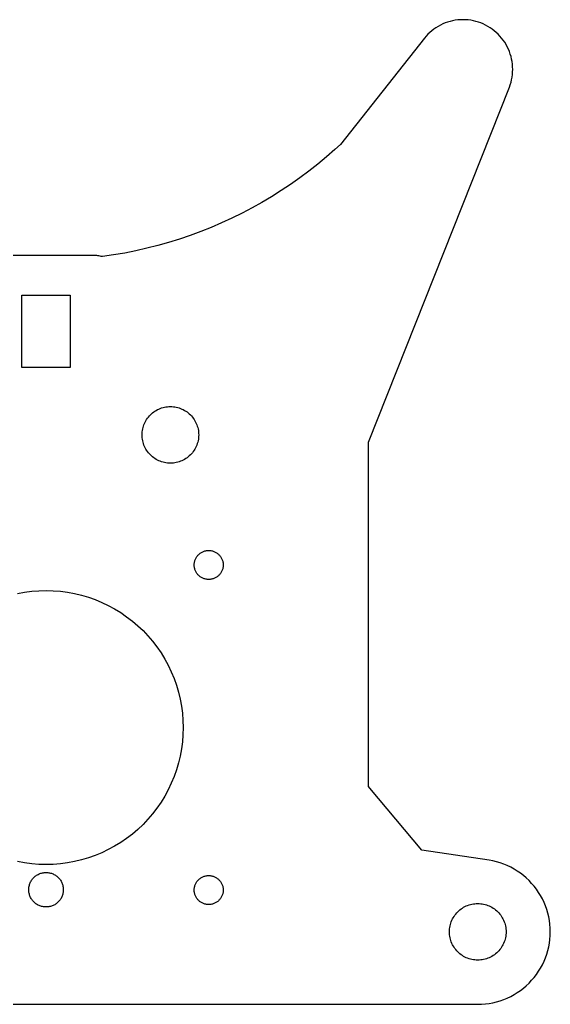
# Model space of a CAD drawing. Header units: metres. Extents: x -73 to 73, y -82 to 60.
# Drawn here: x -3.8 to 73, y -82.5 to 60.1 of the extents above; entities that cross this region are included whole.
import ezdxf

# ---------------------------------------------------------------- set-up
doc = ezdxf.new("R2010")
doc.units = ezdxf.units.M

msp = doc.modelspace()

# ---------------------------------------------------------------- linework, layer by layer
for p, q in [((58.865, 59.9927), (58.4985, 59.9047)), ((59.2356, 60.0614), (58.865, 59.9927)), ((59.6094, 60.1105), (59.2356, 60.0614)), ((59.9852, 60.1401), (59.6094, 60.1105)), ((60.362, 60.15), (59.9852, 60.1401)), ((60.7388, 60.1401), (60.362, 60.15)), ((61.1146, 60.1105), (60.7388, 60.1401)), ((61.4883, 60.0614), (61.1146, 60.1105)), ((61.8589, 59.9927), (61.4883, 60.0614)), ((62.2255, 59.9047), (61.8589, 59.9927)), ((55.8309, 58.5454), (55.5442, 58.3006)), ((56.1299, 58.7749), (55.8309, 58.5454)), ((56.4406, 58.9884), (56.1299, 58.7749)), ((56.762, 59.1854), (56.4406, 58.9884)), ((57.0932, 59.3652), (56.762, 59.1854)), ((57.4335, 59.5275), (57.0932, 59.3652)), ((57.7817, 59.6718), (57.4335, 59.5275)), ((58.137, 59.7976), (57.7817, 59.6718)), ((58.4985, 59.9047), (58.137, 59.7976)), ((62.5869, 59.7976), (62.2255, 59.9047)), ((62.9422, 59.6718), (62.5869, 59.7976)), ((63.2905, 59.5275), (62.9422, 59.6718)), ((63.6307, 59.3652), (63.2905, 59.5275)), ((63.962, 59.1854), (63.6307, 59.3652)), ((64.2834, 58.9884), (63.962, 59.1854)), ((64.594, 58.7749), (64.2834, 58.9884)), ((64.8931, 58.5454), (64.594, 58.7749)), ((65.1797, 58.3006), (64.8931, 58.5454)), ((54.7665, 57.4811), (42.6102, 42.0833)), ((55.0113, 57.7677), (54.7665, 57.4811)), ((55.2708, 58.0412), (55.0113, 57.7677)), ((55.5442, 58.3006), (55.2708, 58.0412)), ((65.4531, 58.0412), (65.1797, 58.3006)), ((65.7126, 57.7677), (65.4531, 58.0412)), ((65.9574, 57.4811), (65.7126, 57.7677)), ((66.1869, 57.1821), (65.9574, 57.4811)), ((66.4004, 56.8714), (66.1869, 57.1821)), ((66.5974, 56.55), (66.4004, 56.8714)), ((66.7772, 56.2187), (66.5974, 56.55)), ((66.9395, 55.8785), (66.7772, 56.2187)), ((67.0837, 55.5302), (66.9395, 55.8785)), ((67.2096, 55.1749), (67.0837, 55.5302)), ((67.3166, 54.8135), (67.2096, 55.1749)), ((67.4046, 54.447), (67.3166, 54.8135)), ((67.4733, 54.0763), (67.4046, 54.447)), ((67.5225, 53.7026), (67.4733, 54.0763)), ((67.5521, 53.3268), (67.5225, 53.7026)), ((67.562, 52.95), (67.5521, 53.3268)), ((67.5521, 52.5732), (67.562, 52.95)), ((67.3166, 51.0865), (67.4046, 51.453)), ((67.4046, 51.453), (67.4733, 51.8237)), ((67.4733, 51.8237), (67.5225, 52.1974)), ((67.5225, 52.1974), (67.5521, 52.5732)), ((46.7, -1.0495), (67.0837, 50.3698)), ((67.0837, 50.3698), (67.2096, 50.7251)), ((67.2096, 50.7251), (67.3166, 51.0865)), ((42.6102, 42.0833), (41.8207, 41.3534)), ((40.5905, 40.2746), (39.3325, 39.2284)), ((41.8207, 41.3534), (40.5905, 40.2746)), ((39.3325, 39.2284), (38.0476, 38.2154)), ((36.7366, 37.2364), (35.4004, 36.2921)), ((38.0476, 38.2154), (36.7366, 37.2364)), ((35.4004, 36.2921), (34.0399, 35.3831)), ((32.6562, 34.51), (31.25, 33.6734)), ((34.0399, 35.3831), (32.6562, 34.51)), ((29.8224, 32.8739), (28.3744, 32.1121)), ((31.25, 33.6734), (29.8224, 32.8739)), ((26.9069, 31.3884), (25.421, 30.7034)), ((28.3744, 32.1121), (26.9069, 31.3884)), ((23.9177, 30.0575), (22.398, 29.4512)), ((25.421, 30.7034), (23.9177, 30.0575)), ((20.8629, 28.8849), (19.3136, 28.359)), ((22.398, 29.4512), (20.8629, 28.8849)), ((16.1762, 27.4296), (14.5903, 27.0269)), ((17.7509, 27.8738), (16.1762, 27.4296)), ((19.3136, 28.359), (17.7509, 27.8738)), ((7, 26), (-6.99998, 26)), ((7.16747, 25.9956), (7, 26)), ((7.33449, 25.9825), (7.16747, 25.9956)), ((7.50058, 25.9606), (7.33449, 25.9825)), ((7.66531, 25.9301), (7.50058, 25.9606)), ((7.82822, 25.891), (7.66531, 25.9301)), ((7.98885, 25.8434), (7.82822, 25.891)), ((8.04958, 25.8219), (7.98885, 25.8434)), ((8.15788, 25.8347), (8.04958, 25.8219)), ((9.77715, 26.0695), (8.15788, 25.8347)), ((11.3897, 26.3466), (9.77715, 26.0695)), ((12.9945, 26.6658), (11.3897, 26.3466)), ((14.5903, 27.0269), (12.9945, 26.6658)), ((-3.5, 9.75), (-3.5, 20.25)), ((-3.5, 20.25), (3.5, 20.25)), ((3.5, 20.25), (3.5, 9.75)), ((3.5, 9.75), (-3.5, 9.75)), ((14.9531, 2.74342), (15.1009, 2.89912)), ((15.1009, 2.89912), (15.2566, 3.04689)), ((15.2566, 3.04689), (15.4198, 3.18629)), ((15.4198, 3.18629), (15.5901, 3.31696)), ((15.5901, 3.31696), (15.767, 3.43854)), ((15.767, 3.43854), (15.95, 3.55069)), ((15.95, 3.55069), (16.1386, 3.65312)), ((16.1386, 3.65312), (16.3324, 3.74553)), ((16.3324, 3.74553), (16.5307, 3.82767)), ((16.5307, 3.82767), (16.733, 3.89932)), ((16.733, 3.89932), (16.9388, 3.96028)), ((16.9388, 3.96028), (17.1476, 4.01039)), ((17.1476, 4.01039), (17.3586, 4.04951)), ((17.3586, 4.04951), (17.5714, 4.07753)), ((17.5714, 4.07753), (17.7854, 4.09438)), ((17.7854, 4.09438), (18, 4.09999)), ((18, 4.09999), (18.2146, 4.09438)), ((18.2146, 4.09438), (18.4286, 4.07753)), ((18.4286, 4.07753), (18.6414, 4.04951)), ((18.6414, 4.04951), (18.8524, 4.01039)), ((18.8524, 4.01039), (19.0612, 3.96028)), ((19.0612, 3.96028), (19.267, 3.89932)), ((19.267, 3.89932), (19.4693, 3.82767)), ((19.4693, 3.82767), (19.6676, 3.74553)), ((19.6676, 3.74553), (19.8614, 3.65312)), ((19.8614, 3.65312), (20.05, 3.55069)), ((20.05, 3.55069), (20.233, 3.43854)), ((20.233, 3.43854), (20.4099, 3.31696)), ((20.4099, 3.31696), (20.5802, 3.18629)), ((20.5802, 3.18629), (20.7434, 3.04689)), ((20.7434, 3.04689), (20.8991, 2.89912)), ((20.8991, 2.89912), (21.0469, 2.74342)), ((14.1007, 1.26697), (14.1723, 1.4693)), ((14.1723, 1.4693), (14.2545, 1.66762)), ((14.2545, 1.66762), (14.3469, 1.86136)), ((14.3469, 1.86136), (14.4493, 2.04999)), ((14.4493, 2.04999), (14.5614, 2.23302)), ((14.5614, 2.23302), (14.683, 2.40991)), ((14.683, 2.40991), (14.8137, 2.5802)), ((14.8137, 2.5802), (14.9531, 2.74342)), ((21.0469, 2.74342), (21.1863, 2.5802)), ((21.1863, 2.5802), (21.317, 2.40991)), ((21.317, 2.40991), (21.4385, 2.23302)), ((21.4385, 2.23302), (21.5507, 2.04999)), ((21.5507, 2.04999), (21.6531, 1.86136)), ((21.6531, 1.86136), (21.7455, 1.66762)), ((21.7455, 1.66762), (21.8277, 1.4693)), ((21.8277, 1.4693), (21.8993, 1.26697)), ((13.9, 0), (13.9056, 0.21457)), ((13.9056, -0.21457), (13.9, 0)), ((13.9056, 0.21457), (13.9225, 0.42856)), ((13.9225, 0.42856), (13.9505, 0.64137)), ((13.9505, 0.64137), (13.9896, 0.85243)), ((13.9896, 0.85243), (14.0397, 1.06116)), ((14.0397, 1.06116), (14.1007, 1.26697)), ((21.8993, 1.26697), (21.9603, 1.06116)), ((21.9603, 1.06116), (22.0104, 0.85243)), ((22.0104, 0.85243), (22.0495, 0.64137)), ((22.0495, 0.64137), (22.0775, 0.42856)), ((22.0775, 0.42856), (22.0944, 0.21457)), ((22.0944, 0.21457), (22.1, 0)), ((22.1, 0), (22.0944, -0.21457)), ((13.9225, -0.42856), (13.9056, -0.21457)), ((13.9505, -0.64137), (13.9225, -0.42856)), ((13.9896, -0.85243), (13.9505, -0.64137)), ((14.0397, -1.06116), (13.9896, -0.85243)), ((14.1007, -1.26697), (14.0397, -1.06116)), ((14.1723, -1.4693), (14.1007, -1.26697)), ((21.8993, -1.26697), (21.8277, -1.4693)), ((21.9603, -1.06116), (21.8993, -1.26697)), ((22.0104, -0.85243), (21.9603, -1.06116)), ((22.0495, -0.64137), (22.0104, -0.85243)), ((22.0775, -0.42856), (22.0495, -0.64137)), ((22.0944, -0.21457), (22.0775, -0.42856)), ((46.7, -50.9632), (46.7, -1.0495)), ((14.2545, -1.66762), (14.1723, -1.4693)), ((14.3469, -1.86136), (14.2545, -1.66762)), ((14.4493, -2.04999), (14.3469, -1.86136)), ((14.5614, -2.23302), (14.4493, -2.04999)), ((14.683, -2.40991), (14.5614, -2.23302)), ((14.8137, -2.5802), (14.683, -2.40991)), ((14.9531, -2.74342), (14.8137, -2.5802)), ((15.1009, -2.89912), (14.9531, -2.74342)), ((21.0469, -2.74342), (20.8991, -2.89912)), ((21.1863, -2.5802), (21.0469, -2.74342)), ((21.317, -2.40991), (21.1863, -2.5802)), ((21.4385, -2.23302), (21.317, -2.40991)), ((21.5507, -2.04999), (21.4385, -2.23302)), ((21.6531, -1.86136), (21.5507, -2.04999)), ((21.7455, -1.66762), (21.6531, -1.86136)), ((21.8277, -1.4693), (21.7455, -1.66762)), ((15.2566, -3.04689), (15.1009, -2.89912)), ((15.4198, -3.18629), (15.2566, -3.04689)), ((15.5901, -3.31696), (15.4198, -3.18629)), ((15.767, -3.43854), (15.5901, -3.31696)), ((15.95, -3.55069), (15.767, -3.43854)), ((16.1386, -3.65312), (15.95, -3.55069)), ((16.3324, -3.74553), (16.1386, -3.65312)), ((16.5307, -3.82767), (16.3324, -3.74553)), ((16.733, -3.89932), (16.5307, -3.82767)), ((16.9388, -3.96028), (16.733, -3.89932)), ((17.1476, -4.01039), (16.9388, -3.96028)), ((17.3586, -4.04951), (17.1476, -4.01039)), ((17.5714, -4.07753), (17.3586, -4.04951)), ((17.7854, -4.09438), (17.5714, -4.07753)), ((18, -4.09999), (17.7854, -4.09438)), ((18.2146, -4.09438), (18, -4.09999)), ((18.4286, -4.07753), (18.2146, -4.09438)), ((18.6414, -4.04951), (18.4286, -4.07753)), ((18.8524, -4.01039), (18.6414, -4.04951)), ((19.0612, -3.96028), (18.8524, -4.01039)), ((19.267, -3.89932), (19.0612, -3.96028)), ((19.4693, -3.82767), (19.267, -3.89932)), ((19.6676, -3.74553), (19.4693, -3.82767)), ((19.8614, -3.65312), (19.6676, -3.74553)), ((20.05, -3.55069), (19.8614, -3.65312)), ((20.233, -3.43854), (20.05, -3.55069)), ((20.4099, -3.31696), (20.233, -3.43854)), ((20.5802, -3.18629), (20.4099, -3.31696)), ((20.7434, -3.04689), (20.5802, -3.18629)), ((20.8991, -2.89912), (20.7434, -3.04689)), ((22.3156, -17.1511), (22.4062, -17.0888)), ((22.4062, -17.0888), (22.5, -17.0313)), ((22.5, -17.0313), (22.5966, -16.9789)), ((22.5966, -16.9789), (22.6958, -16.9315)), ((22.6958, -16.9315), (22.7974, -16.8895)), ((22.7974, -16.8895), (22.9011, -16.8528)), ((22.9011, -16.8528), (23.0065, -16.8215)), ((23.0065, -16.8215), (23.1134, -16.7959)), ((23.1134, -16.7959), (23.2215, -16.7758)), ((23.2215, -16.7758), (23.3305, -16.7615)), ((23.3305, -16.7615), (23.4401, -16.7529)), ((23.4401, -16.7529), (23.55, -16.75)), ((23.55, -16.75), (23.6599, -16.7529)), ((23.6599, -16.7529), (23.7695, -16.7615)), ((23.7695, -16.7615), (23.8785, -16.7758)), ((23.8785, -16.7758), (23.9866, -16.7959)), ((23.9866, -16.7959), (24.0935, -16.8215)), ((24.0935, -16.8215), (24.1989, -16.8528)), ((24.1989, -16.8528), (24.3026, -16.8895)), ((24.3026, -16.8895), (24.4041, -16.9315)), ((24.4041, -16.9315), (24.5034, -16.9789)), ((24.5034, -16.9789), (24.6, -17.0313)), ((24.6, -17.0313), (24.6937, -17.0888)), ((24.6937, -17.0888), (24.7843, -17.1511)), ((21.4615, -18.6305), (21.4758, -18.5215)), ((21.4758, -18.5215), (21.4959, -18.4134)), ((21.4959, -18.4134), (21.5215, -18.3065)), ((21.5215, -18.3065), (21.5528, -18.2011)), ((21.5528, -18.2011), (21.5895, -18.0974)), ((21.5895, -18.0974), (21.6315, -17.9958)), ((21.6315, -17.9958), (21.6789, -17.8966)), ((21.6789, -17.8966), (21.7313, -17.8)), ((21.7313, -17.8), (21.7888, -17.7063)), ((21.7888, -17.7063), (21.8511, -17.6156)), ((21.8511, -17.6156), (21.918, -17.5284)), ((21.918, -17.5284), (21.9894, -17.4448)), ((21.9894, -17.4448), (22.0651, -17.3651)), ((22.0651, -17.3651), (22.1448, -17.2894)), ((22.1448, -17.2894), (22.2284, -17.218)), ((22.2284, -17.218), (22.3156, -17.1511)), ((24.7843, -17.1511), (24.8716, -17.218)), ((24.8716, -17.218), (24.9552, -17.2894)), ((24.9552, -17.2894), (25.0349, -17.3651)), ((25.0349, -17.3651), (25.1106, -17.4448)), ((25.1106, -17.4448), (25.182, -17.5284)), ((25.182, -17.5284), (25.2489, -17.6156)), ((25.2489, -17.6156), (25.3112, -17.7063)), ((25.3112, -17.7063), (25.3687, -17.8)), ((25.3687, -17.8), (25.4211, -17.8966)), ((25.4211, -17.8966), (25.4684, -17.9958)), ((25.4684, -17.9958), (25.5105, -18.0974)), ((25.5105, -18.0974), (25.5472, -18.2011)), ((25.5472, -18.2011), (25.5784, -18.3065)), ((25.5784, -18.3065), (25.6041, -18.4134)), ((25.6041, -18.4134), (25.6241, -18.5215)), ((25.6241, -18.5215), (25.6385, -18.6305)), ((21.45, -18.85), (21.4529, -18.7401)), ((21.4529, -18.9599), (21.45, -18.85)), ((21.4529, -18.7401), (21.4615, -18.6305)), ((21.4615, -19.0695), (21.4529, -18.9599)), ((21.4758, -19.1785), (21.4615, -19.0695)), ((21.4959, -19.2866), (21.4758, -19.1785)), ((21.5215, -19.3935), (21.4959, -19.2866)), ((21.5528, -19.4989), (21.5215, -19.3935)), ((21.5895, -19.6026), (21.5528, -19.4989)), ((21.6315, -19.7041), (21.5895, -19.6026)), ((21.6789, -19.8034), (21.6315, -19.7041)), ((21.7313, -19.9), (21.6789, -19.8034)), ((21.7888, -19.9937), (21.7313, -19.9)), ((25.3687, -19.9), (25.3112, -19.9937)), ((25.4211, -19.8034), (25.3687, -19.9)), ((25.4684, -19.7041), (25.4211, -19.8034)), ((25.5105, -19.6026), (25.4684, -19.7041)), ((25.5472, -19.4989), (25.5105, -19.6026)), ((25.5784, -19.3935), (25.5472, -19.4989)), ((25.6041, -19.2866), (25.5784, -19.3935)), ((25.6241, -19.1785), (25.6041, -19.2866)), ((25.6385, -19.0695), (25.6241, -19.1785)), ((25.6385, -18.6305), (25.6471, -18.7401)), ((25.6471, -18.9599), (25.6385, -19.0695)), ((25.6471, -18.7401), (25.65, -18.85)), ((25.65, -18.85), (25.6471, -18.9599)), ((21.8511, -20.0843), (21.7888, -19.9937)), ((21.918, -20.1716), (21.8511, -20.0843)), ((21.9894, -20.2552), (21.918, -20.1716)), ((22.0651, -20.3349), (21.9894, -20.2552)), ((22.1448, -20.4106), (22.0651, -20.3349)), ((22.2284, -20.482), (22.1448, -20.4106)), ((22.3156, -20.5489), (22.2284, -20.482)), ((22.4062, -20.6112), (22.3156, -20.5489)), ((22.5, -20.6686), (22.4062, -20.6112)), ((22.5966, -20.7211), (22.5, -20.6686)), ((22.6958, -20.7684), (22.5966, -20.7211)), ((22.7974, -20.8105), (22.6958, -20.7684)), ((22.9011, -20.8472), (22.7974, -20.8105)), ((23.0065, -20.8784), (22.9011, -20.8472)), ((23.1134, -20.9041), (23.0065, -20.8784)), ((23.2215, -20.9241), (23.1134, -20.9041)), ((23.3305, -20.9385), (23.2215, -20.9241)), ((23.4401, -20.9471), (23.3305, -20.9385)), ((23.55, -20.95), (23.4401, -20.9471)), ((23.6599, -20.9471), (23.55, -20.95)), ((23.7695, -20.9385), (23.6599, -20.9471)), ((23.8785, -20.9241), (23.7695, -20.9385)), ((23.9866, -20.9041), (23.8785, -20.9241)), ((24.0935, -20.8784), (23.9866, -20.9041)), ((24.1989, -20.8472), (24.0935, -20.8784)), ((24.3026, -20.8105), (24.1989, -20.8472)), ((24.4041, -20.7684), (24.3026, -20.8105)), ((24.5034, -20.7211), (24.4041, -20.7684)), ((24.6, -20.6686), (24.5034, -20.7211)), ((24.6937, -20.6112), (24.6, -20.6686)), ((24.7843, -20.5489), (24.6937, -20.6112)), ((24.8716, -20.482), (24.7843, -20.5489)), ((24.9552, -20.4106), (24.8716, -20.482)), ((25.0349, -20.3349), (24.9552, -20.4106)), ((25.1106, -20.2552), (25.0349, -20.3349)), ((25.182, -20.1716), (25.1106, -20.2552)), ((25.2489, -20.0843), (25.182, -20.1716)), ((25.3112, -19.9937), (25.2489, -20.0843)), ((-4.12704, -22.9838), (-3.10521, -22.7944)), ((-3.10521, -22.7944), (-2.07487, -22.6587)), ((-2.07487, -22.6587), (-1.03886, -22.5772)), ((-1.03886, -22.5772), (0, -22.55)), ((0, -22.55), (1.03886, -22.5772)), ((1.03886, -22.5772), (2.07487, -22.6587)), ((2.07487, -22.6587), (3.10521, -22.7944)), ((3.10521, -22.7944), (4.12704, -22.9838)), ((4.12704, -22.9838), (5.13756, -23.2264)), ((5.13756, -23.2264), (6.13397, -23.5215)), ((6.13397, -23.5215), (7.1136, -23.8684)), ((7.1136, -23.8684), (8.07372, -24.2661)), ((8.07372, -24.2661), (9.0117, -24.7135)), ((9.0117, -24.7135), (9.92499, -25.2094)), ((9.92499, -25.2094), (10.8111, -25.7524)), ((10.8111, -25.7524), (11.6675, -26.341)), ((11.6675, -26.341), (12.492, -26.9736)), ((12.492, -26.9736), (13.2822, -27.6486)), ((13.2822, -27.6486), (14.0361, -28.3639)), ((14.0361, -28.3639), (14.7514, -29.1178)), ((14.7514, -29.1178), (15.4263, -29.908)), ((15.4263, -29.908), (16.059, -30.7325)), ((16.059, -30.7325), (16.6476, -31.5889)), ((16.6476, -31.5889), (17.1906, -32.475)), ((17.1906, -32.475), (17.6865, -33.3883)), ((17.6865, -33.3883), (18.1339, -34.3263)), ((18.1339, -34.3263), (18.5316, -35.2864)), ((18.5316, -35.2864), (18.8785, -36.266)), ((18.8785, -36.266), (19.1736, -37.2624)), ((19.1736, -37.2624), (19.4162, -38.2729)), ((19.4162, -38.2729), (19.6056, -39.2948)), ((19.6056, -39.2948), (19.7413, -40.3251)), ((19.7413, -40.3251), (19.8228, -41.3611)), ((19.8228, -41.3611), (19.85, -42.4)), ((19.85, -42.4), (19.8228, -43.4389)), ((19.8228, -43.4389), (19.7413, -44.4749)), ((19.6056, -45.5052), (19.4162, -46.527)), ((19.7413, -44.4749), (19.6056, -45.5052)), ((19.4162, -46.527), (19.1736, -47.5376)), ((19.1736, -47.5376), (18.8785, -48.534)), ((18.5316, -49.5136), (18.1339, -50.4737)), ((18.8785, -48.534), (18.5316, -49.5136)), ((18.1339, -50.4737), (17.6865, -51.4117)), ((46.8732, -51.166), (46.7, -50.9632)), ((54.4261, -60.1855), (46.8732, -51.166)), ((17.1906, -52.325), (16.6476, -53.2111)), ((17.6865, -51.4117), (17.1906, -52.325)), ((16.059, -54.0675), (15.4263, -54.892)), ((16.6476, -53.2111), (16.059, -54.0675)), ((15.4263, -54.892), (14.7514, -55.6822)), ((14.0361, -56.4361), (13.2822, -57.1514)), ((14.7514, -55.6822), (14.0361, -56.4361)), ((11.6675, -58.459), (10.8111, -59.0476)), ((12.492, -57.8263), (11.6675, -58.459)), ((13.2822, -57.1514), (12.492, -57.8263)), ((9.92499, -59.5906), (9.0117, -60.0865)), ((10.8111, -59.0476), (9.92499, -59.5906)), ((6.13397, -61.2785), (5.13756, -61.5736)), ((7.1136, -60.9316), (6.13397, -61.2785)), ((8.07372, -60.5339), (7.1136, -60.9316)), ((9.0117, -60.0865), (8.07372, -60.5339)), ((64.1426, -61.6293), (54.4261, -60.1855)), ((-3.10521, -62.0056), (-4.12704, -61.8162)), ((-2.07487, -62.1413), (-3.10521, -62.0056)), ((-1.03886, -62.2228), (-2.07487, -62.1413)), ((0, -62.25), (-1.03886, -62.2228)), ((1.03886, -62.2228), (0, -62.25)), ((2.07487, -62.1413), (1.03886, -62.2228)), ((3.10521, -62.0056), (2.07487, -62.1413)), ((4.12704, -61.8162), (3.10521, -62.0056)), ((5.13756, -61.5736), (4.12704, -61.8162)), ((64.6831, -61.7294), (64.1426, -61.6293)), ((65.2176, -61.8578), (64.6831, -61.7294)), ((65.7447, -62.0139), (65.2176, -61.8578)), ((66.2629, -62.1974), (65.7447, -62.0139)), ((66.7707, -62.4078), (66.2629, -62.1974)), ((67.2669, -62.6444), (66.7707, -62.4078)), ((67.75, -62.9067), (67.2669, -62.6444)), ((-1.85785, -64.2272), (-1.76776, -64.1322)), ((-1.76776, -64.1322), (-1.67282, -64.0421)), ((-1.67282, -64.0421), (-1.57329, -63.9571)), ((-1.57329, -63.9571), (-1.46945, -63.8775)), ((-1.46945, -63.8775), (-1.36159, -63.8033)), ((-1.36159, -63.8033), (-1.24998, -63.7349)), ((-1.24998, -63.7349), (-1.13496, -63.6725)), ((-1.13496, -63.6725), (-1.01683, -63.6161)), ((-1.01683, -63.6161), (-0.89592, -63.566)), ((-0.89592, -63.566), (-0.77254, -63.5224)), ((-0.77254, -63.5224), (-0.64703, -63.4852)), ((-0.64703, -63.4852), (-0.51977, -63.4546)), ((-0.51977, -63.4546), (-0.39108, -63.4308)), ((-0.39108, -63.4308), (-0.26131, -63.4137)), ((-0.26131, -63.4137), (-0.13083, -63.4034)), ((-0.13083, -63.4034), (0, -63.4)), ((0, -63.4), (0.13083, -63.4034)), ((0.13083, -63.4034), (0.26131, -63.4137)), ((0.26131, -63.4137), (0.39108, -63.4308)), ((0.39108, -63.4308), (0.51977, -63.4546)), ((0.51977, -63.4546), (0.64703, -63.4852)), ((0.64703, -63.4852), (0.77254, -63.5224)), ((0.77254, -63.5224), (0.89592, -63.566)), ((0.89592, -63.566), (1.01683, -63.6161)), ((1.01683, -63.6161), (1.13496, -63.6725)), ((1.13496, -63.6725), (1.25, -63.7349)), ((1.25, -63.7349), (1.36159, -63.8033)), ((1.36159, -63.8033), (1.46945, -63.8775)), ((1.46945, -63.8775), (1.57329, -63.9571)), ((1.57329, -63.9571), (1.67282, -64.0421)), ((1.67282, -64.0421), (1.76776, -64.1322)), ((1.76776, -64.1322), (1.85785, -64.2272)), ((22.3156, -64.2511), (22.4062, -64.1888)), ((22.4062, -64.1888), (22.5, -64.1313)), ((22.5, -64.1313), (22.5966, -64.0789)), ((22.5966, -64.0789), (22.6958, -64.0316)), ((22.6958, -64.0316), (22.7974, -63.9895)), ((22.7974, -63.9895), (22.9011, -63.9528)), ((22.9011, -63.9528), (23.0065, -63.9216)), ((23.0065, -63.9216), (23.1134, -63.8959)), ((23.1134, -63.8959), (23.2215, -63.8759)), ((23.2215, -63.8759), (23.3305, -63.8615)), ((23.3305, -63.8615), (23.4401, -63.8529)), ((23.4401, -63.8529), (23.55, -63.85)), ((23.55, -63.85), (23.6599, -63.8529)), ((23.6599, -63.8529), (23.7695, -63.8615)), ((23.7695, -63.8615), (23.8785, -63.8759)), ((23.8785, -63.8759), (23.9866, -63.8959)), ((23.9866, -63.8959), (24.0935, -63.9216)), ((24.0935, -63.9216), (24.1989, -63.9528)), ((24.1989, -63.9528), (24.3026, -63.9895)), ((24.3026, -63.9895), (24.4041, -64.0316)), ((24.4041, -64.0316), (24.5034, -64.0789)), ((24.5034, -64.0789), (24.6, -64.1313)), ((24.6, -64.1313), (24.6937, -64.1888)), ((24.6937, -64.1888), (24.7843, -64.2511)), ((68.2187, -63.194), (67.75, -62.9067)), ((68.6717, -63.5053), (68.2187, -63.194)), ((69.1079, -63.84), (68.6717, -63.5053)), ((69.5259, -64.197), (69.1079, -63.84)), ((-2.4863, -65.6387), (-2.46921, -65.5089)), ((-2.46921, -65.5089), (-2.44536, -65.3802)), ((-2.44536, -65.3802), (-2.41481, -65.2529)), ((-2.41481, -65.2529), (-2.37764, -65.1275)), ((-2.37764, -65.1275), (-2.33394, -65.0041)), ((-2.33394, -65.0041), (-2.28386, -64.8831)), ((-2.28386, -64.8831), (-2.22751, -64.765)), ((-2.22751, -64.765), (-2.16505, -64.65)), ((-2.16505, -64.65), (-2.09666, -64.5384)), ((-2.09666, -64.5384), (-2.02254, -64.4305)), ((-2.02254, -64.4305), (-1.94286, -64.3267)), ((-1.94286, -64.3267), (-1.85785, -64.2272)), ((1.85785, -64.2272), (1.94286, -64.3267)), ((1.94286, -64.3267), (2.02254, -64.4305)), ((2.02254, -64.4305), (2.09666, -64.5384)), ((2.09666, -64.5384), (2.16505, -64.65)), ((2.16505, -64.65), (2.22751, -64.765)), ((2.22751, -64.765), (2.28386, -64.8831)), ((2.28386, -64.8831), (2.33394, -65.0041)), ((2.33394, -65.0041), (2.37764, -65.1275)), ((2.37764, -65.1275), (2.41481, -65.2529)), ((2.41481, -65.2529), (2.44536, -65.3802)), ((2.44536, -65.3802), (2.46921, -65.5089)), ((2.46921, -65.5089), (2.4863, -65.6387)), ((21.4758, -65.6215), (21.4959, -65.5134)), ((21.4959, -65.5134), (21.5215, -65.4065)), ((21.5215, -65.4065), (21.5528, -65.3011)), ((21.5528, -65.3011), (21.5895, -65.1974)), ((21.5895, -65.1974), (21.6315, -65.0959)), ((21.6315, -65.0959), (21.6789, -64.9966)), ((21.6789, -64.9966), (21.7313, -64.9)), ((21.7313, -64.9), (21.7888, -64.8063)), ((21.7888, -64.8063), (21.8511, -64.7157)), ((21.8511, -64.7157), (21.918, -64.6284)), ((21.918, -64.6284), (21.9894, -64.5448)), ((21.9894, -64.5448), (22.0651, -64.4651)), ((22.0651, -64.4651), (22.1448, -64.3894)), ((22.1448, -64.3894), (22.2284, -64.318)), ((22.2284, -64.318), (22.3156, -64.2511)), ((24.7843, -64.2511), (24.8716, -64.318)), ((24.8716, -64.318), (24.9552, -64.3894)), ((24.9552, -64.3894), (25.0349, -64.4651)), ((25.0349, -64.4651), (25.1106, -64.5448)), ((25.1106, -64.5448), (25.182, -64.6284)), ((25.182, -64.6284), (25.2489, -64.7157)), ((25.2489, -64.7157), (25.3112, -64.8063)), ((25.3112, -64.8063), (25.3687, -64.9)), ((25.3687, -64.9), (25.4211, -64.9966)), ((25.4211, -64.9966), (25.4684, -65.0959)), ((25.4684, -65.0959), (25.5105, -65.1974)), ((25.5105, -65.1974), (25.5472, -65.3011)), ((25.5472, -65.3011), (25.5784, -65.4065)), ((25.5784, -65.4065), (25.6041, -65.5134)), ((25.6041, -65.5134), (25.6241, -65.6215)), ((69.9246, -64.5754), (69.5259, -64.197)), ((70.303, -64.9741), (69.9246, -64.5754)), ((70.66, -65.3921), (70.303, -64.9741)), ((70.9947, -65.8282), (70.66, -65.3921)), ((-2.5, -65.9), (-2.49657, -65.7691)), ((-2.49657, -66.0308), (-2.5, -65.9)), ((-2.49657, -65.7691), (-2.4863, -65.6387)), ((-2.4863, -66.1613), (-2.49657, -66.0308)), ((-2.46921, -66.2911), (-2.4863, -66.1613)), ((-2.44536, -66.4198), (-2.46921, -66.2911)), ((-2.41481, -66.547), (-2.44536, -66.4198)), ((-2.37764, -66.6725), (-2.41481, -66.547)), ((-2.33394, -66.7959), (-2.37764, -66.6725)), ((-2.28386, -66.9168), (-2.33394, -66.7959)), ((-2.22751, -67.035), (-2.28386, -66.9168)), ((-2.16505, -67.15), (-2.22751, -67.035)), ((2.22751, -67.035), (2.16505, -67.15)), ((2.28386, -66.9168), (2.22751, -67.035)), ((2.33394, -66.7959), (2.28386, -66.9168)), ((2.37764, -66.6725), (2.33394, -66.7959)), ((2.41481, -66.547), (2.37764, -66.6725)), ((2.44536, -66.4198), (2.41481, -66.547)), ((2.46921, -66.2911), (2.44536, -66.4198)), ((2.4863, -66.1613), (2.46921, -66.2911)), ((2.4863, -65.6387), (2.49657, -65.7691)), ((2.49657, -66.0308), (2.4863, -66.1613)), ((2.49657, -65.7691), (2.5, -65.9)), ((2.5, -65.9), (2.49657, -66.0308)), ((21.45, -65.95), (21.4529, -65.8401)), ((21.4529, -66.0599), (21.45, -65.95)), ((21.4529, -65.8401), (21.4615, -65.7305)), ((21.4615, -66.1695), (21.4529, -66.0599)), ((21.4615, -65.7305), (21.4758, -65.6215)), ((21.4758, -66.2785), (21.4615, -66.1695)), ((21.4959, -66.3866), (21.4758, -66.2785)), ((21.5215, -66.4935), (21.4959, -66.3866)), ((21.5528, -66.5989), (21.5215, -66.4935)), ((21.5895, -66.7026), (21.5528, -66.5989)), ((21.6315, -66.8041), (21.5895, -66.7026)), ((21.6789, -66.9034), (21.6315, -66.8041)), ((21.7313, -67), (21.6789, -66.9034)), ((21.7888, -67.0937), (21.7313, -67)), ((25.3687, -67), (25.3112, -67.0937)), ((25.4211, -66.9034), (25.3687, -67)), ((25.4684, -66.8041), (25.4211, -66.9034)), ((25.5105, -66.7026), (25.4684, -66.8041)), ((25.5472, -66.5989), (25.5105, -66.7026)), ((25.5784, -66.4935), (25.5472, -66.5989)), ((25.6041, -66.3866), (25.5784, -66.4935)), ((25.6241, -66.2785), (25.6041, -66.3866)), ((25.6241, -65.6215), (25.6385, -65.7305)), ((25.6385, -66.1695), (25.6241, -66.2785)), ((25.6385, -65.7305), (25.6471, -65.8401)), ((25.6471, -66.0599), (25.6385, -66.1695)), ((25.6471, -65.8401), (25.65, -65.95)), ((25.65, -65.95), (25.6471, -66.0599)), ((71.306, -66.2813), (70.9947, -65.8282)), ((71.5933, -66.75), (71.306, -66.2813)), ((71.8556, -67.2331), (71.5933, -66.75)), ((-2.09666, -67.2616), (-2.16505, -67.15)), ((-2.02254, -67.3695), (-2.09666, -67.2616)), ((-1.94286, -67.4733), (-2.02254, -67.3695)), ((-1.85785, -67.5728), (-1.94286, -67.4733)), ((-1.76776, -67.6678), (-1.85785, -67.5728)), ((-1.67282, -67.7579), (-1.76776, -67.6678)), ((-1.57329, -67.8429), (-1.67282, -67.7579)), ((-1.46945, -67.9225), (-1.57329, -67.8429)), ((-1.36159, -67.9967), (-1.46945, -67.9225)), ((-1.25, -68.0651), (-1.36159, -67.9967)), ((-1.13496, -68.1275), (-1.25, -68.0651)), ((-1.01683, -68.1839), (-1.13496, -68.1275)), ((-0.89592, -68.2339), (-1.01683, -68.1839)), ((-0.77254, -68.2776), (-0.89592, -68.2339)), ((-0.64703, -68.3148), (-0.77254, -68.2776)), ((-0.51977, -68.3454), (-0.64703, -68.3148)), ((-0.39108, -68.3692), (-0.51977, -68.3454)), ((-0.26131, -68.3863), (-0.39108, -68.3692)), ((-0.13083, -68.3966), (-0.26131, -68.3863)), ((0, -68.4), (-0.13083, -68.3966)), ((0.13083, -68.3966), (0, -68.4)), ((0.26131, -68.3863), (0.13083, -68.3966)), ((0.39108, -68.3692), (0.26131, -68.3863)), ((0.51977, -68.3454), (0.39108, -68.3692)), ((0.64703, -68.3148), (0.51977, -68.3454)), ((0.77254, -68.2776), (0.64703, -68.3148)), ((0.89592, -68.2339), (0.77254, -68.2776)), ((1.01683, -68.1839), (0.89592, -68.2339)), ((1.13496, -68.1275), (1.01683, -68.1839)), ((1.25, -68.0651), (1.13496, -68.1275)), ((1.36159, -67.9967), (1.25, -68.0651)), ((1.46945, -67.9225), (1.36159, -67.9967)), ((1.57329, -67.8429), (1.46945, -67.9225)), ((1.67282, -67.7579), (1.57329, -67.8429)), ((1.76776, -67.6678), (1.67282, -67.7579)), ((1.85785, -67.5728), (1.76776, -67.6678)), ((1.94286, -67.4733), (1.85785, -67.5728)), ((2.02254, -67.3695), (1.94286, -67.4733)), ((2.09666, -67.2616), (2.02254, -67.3695)), ((2.16505, -67.15), (2.09666, -67.2616)), ((21.8511, -67.1843), (21.7888, -67.0937)), ((21.918, -67.2716), (21.8511, -67.1843)), ((21.9894, -67.3552), (21.918, -67.2716)), ((22.0651, -67.4349), (21.9894, -67.3552)), ((22.1448, -67.5106), (22.0651, -67.4349)), ((22.2284, -67.582), (22.1448, -67.5106)), ((22.3156, -67.6489), (22.2284, -67.582)), ((22.4062, -67.7112), (22.3156, -67.6489)), ((22.5, -67.7686), (22.4062, -67.7112)), ((22.5966, -67.8211), (22.5, -67.7686)), ((22.6958, -67.8684), (22.5966, -67.8211)), ((22.7974, -67.9105), (22.6958, -67.8684)), ((22.9011, -67.9472), (22.7974, -67.9105)), ((23.0065, -67.9784), (22.9011, -67.9472)), ((23.1134, -68.0041), (23.0065, -67.9784)), ((23.2215, -68.0241), (23.1134, -68.0041)), ((23.3305, -68.0385), (23.2215, -68.0241)), ((23.4401, -68.0471), (23.3305, -68.0385)), ((23.55, -68.05), (23.4401, -68.0471)), ((23.6599, -68.0471), (23.55, -68.05)), ((23.7695, -68.0385), (23.6599, -68.0471)), ((23.8785, -68.0241), (23.7695, -68.0385)), ((23.9866, -68.0041), (23.8785, -68.0241)), ((24.0935, -67.9784), (23.9866, -68.0041)), ((24.1989, -67.9472), (24.0935, -67.9784)), ((24.3026, -67.9105), (24.1989, -67.9472)), ((24.4041, -67.8684), (24.3026, -67.9105)), ((24.5034, -67.8211), (24.4041, -67.8684)), ((24.6, -67.7686), (24.5034, -67.8211)), ((24.6937, -67.7112), (24.6, -67.7686)), ((24.7843, -67.6489), (24.6937, -67.7112)), ((24.8716, -67.582), (24.7843, -67.6489)), ((24.9552, -67.5106), (24.8716, -67.582)), ((25.0349, -67.4349), (24.9552, -67.5106)), ((25.1106, -67.3552), (25.0349, -67.4349)), ((25.182, -67.2716), (25.1106, -67.3552)), ((25.2489, -67.1843), (25.182, -67.2716)), ((25.3112, -67.0937), (25.2489, -67.1843)), ((60.267, -68.5614), (60.45, -68.4493)), ((60.45, -68.4493), (60.6386, -68.3469)), ((60.6386, -68.3469), (60.8324, -68.2545)), ((60.8324, -68.2545), (61.0307, -68.1723)), ((61.0307, -68.1723), (61.233, -68.1007)), ((61.233, -68.1007), (61.4388, -68.0397)), ((61.4388, -68.0397), (61.6476, -67.9896)), ((61.6476, -67.9896), (61.8586, -67.9505)), ((61.8586, -67.9505), (62.0714, -67.9225)), ((62.0714, -67.9225), (62.2854, -67.9056)), ((62.2854, -67.9056), (62.5, -67.9)), ((62.5, -67.9), (62.7146, -67.9056)), ((62.7146, -67.9056), (62.9286, -67.9225)), ((62.9286, -67.9225), (63.1414, -67.9505)), ((63.1414, -67.9505), (63.3524, -67.9896)), ((63.3524, -67.9896), (63.5612, -68.0397)), ((63.5612, -68.0397), (63.767, -68.1007)), ((63.767, -68.1007), (63.9693, -68.1723)), ((63.9693, -68.1723), (64.1676, -68.2545)), ((64.1676, -68.2545), (64.3614, -68.3469)), ((64.3614, -68.3469), (64.55, -68.4493)), ((64.55, -68.4493), (64.733, -68.5614)), ((72.0922, -67.7293), (71.8556, -67.2331)), ((72.3026, -68.2371), (72.0922, -67.7293)), ((72.4861, -68.7553), (72.3026, -68.2371)), ((58.9493, -69.95), (59.0614, -69.767)), ((59.0614, -69.767), (59.183, -69.5901)), ((59.183, -69.5901), (59.3137, -69.4198)), ((59.3137, -69.4198), (59.4531, -69.2566)), ((59.4531, -69.2566), (59.6009, -69.1009)), ((59.6009, -69.1009), (59.7566, -68.9531)), ((59.7566, -68.9531), (59.9198, -68.8137)), ((59.9198, -68.8137), (60.0901, -68.683)), ((60.0901, -68.683), (60.267, -68.5614)), ((64.733, -68.5614), (64.9099, -68.683)), ((64.9099, -68.683), (65.0802, -68.8137)), ((65.0802, -68.8137), (65.2434, -68.9531)), ((65.2434, -68.9531), (65.3991, -69.1009)), ((65.3991, -69.1009), (65.5469, -69.2566)), ((65.5469, -69.2566), (65.6863, -69.4198)), ((65.6863, -69.4198), (65.817, -69.5901)), ((65.817, -69.5901), (65.9386, -69.767)), ((65.9386, -69.767), (66.0507, -69.95)), ((72.6422, -69.2824), (72.4861, -68.7553)), ((72.7706, -69.8169), (72.6422, -69.2824)), ((72.8707, -70.3574), (72.7706, -69.8169)), ((58.4505, -71.3586), (58.4896, -71.1476)), ((58.4896, -71.1476), (58.5397, -70.9388)), ((58.5397, -70.9388), (58.6007, -70.733)), ((58.6007, -70.733), (58.6723, -70.5307)), ((58.6723, -70.5307), (58.7545, -70.3324)), ((58.7545, -70.3324), (58.8469, -70.1386)), ((58.8469, -70.1386), (58.9493, -69.95)), ((66.0507, -69.95), (66.1531, -70.1386)), ((66.1531, -70.1386), (66.2455, -70.3324)), ((66.2455, -70.3324), (66.3277, -70.5307)), ((66.3277, -70.5307), (66.3993, -70.733)), ((66.3993, -70.733), (66.4603, -70.9388)), ((66.4603, -70.9388), (66.5104, -71.1476)), ((66.5104, -71.1476), (66.5495, -71.3586)), ((72.9425, -70.9025), (72.8707, -70.3574)), ((72.9856, -71.4505), (72.9425, -70.9025)), ((58.4, -72), (58.4056, -71.7854)), ((58.4056, -72.2146), (58.4, -72)), ((58.4056, -71.7854), (58.4225, -71.5714)), ((58.4225, -72.4286), (58.4056, -72.2146)), ((58.4225, -71.5714), (58.4505, -71.3586)), ((58.4505, -72.6414), (58.4225, -72.4286)), ((58.4896, -72.8524), (58.4505, -72.6414)), ((66.5495, -72.6414), (66.5104, -72.8524)), ((66.5495, -71.3586), (66.5775, -71.5714)), ((66.5775, -72.4286), (66.5495, -72.6414)), ((66.5775, -71.5714), (66.5944, -71.7854)), ((66.5944, -72.2146), (66.5775, -72.4286)), ((66.5944, -71.7854), (66.6, -72)), ((66.6, -72), (66.5944, -72.2146)), ((72.9425, -73.0975), (72.9856, -72.5495)), ((73, -72), (72.9856, -71.4505)), ((72.9856, -72.5495), (73, -72)), ((58.5397, -73.0612), (58.4896, -72.8524)), ((58.6007, -73.267), (58.5397, -73.0612)), ((58.6723, -73.4693), (58.6007, -73.267)), ((58.7545, -73.6676), (58.6723, -73.4693)), ((58.8469, -73.8614), (58.7545, -73.6676)), ((58.9493, -74.05), (58.8469, -73.8614)), ((59.0614, -74.233), (58.9493, -74.05)), ((66.0507, -74.05), (65.9386, -74.233)), ((66.1531, -73.8614), (66.0507, -74.05)), ((66.2455, -73.6676), (66.1531, -73.8614)), ((66.3277, -73.4693), (66.2455, -73.6676)), ((66.3993, -73.267), (66.3277, -73.4693)), ((66.4603, -73.0612), (66.3993, -73.267)), ((66.5104, -72.8524), (66.4603, -73.0612)), ((72.7706, -74.1831), (72.8707, -73.6426)), ((72.8707, -73.6426), (72.9425, -73.0975)), ((59.183, -74.4099), (59.0614, -74.233)), ((59.3137, -74.5802), (59.183, -74.4099)), ((59.4531, -74.7434), (59.3137, -74.5802)), ((59.6009, -74.8991), (59.4531, -74.7434)), ((59.7566, -75.0469), (59.6009, -74.8991)), ((59.9198, -75.1863), (59.7566, -75.0469)), ((60.0901, -75.317), (59.9198, -75.1863)), ((60.267, -75.4386), (60.0901, -75.317)), ((60.45, -75.5507), (60.267, -75.4386)), ((60.6386, -75.6531), (60.45, -75.5507)), ((64.55, -75.5507), (64.3614, -75.6531)), ((64.733, -75.4386), (64.55, -75.5507)), ((64.9099, -75.317), (64.733, -75.4386)), ((65.0802, -75.1863), (64.9099, -75.317)), ((65.2434, -75.0469), (65.0802, -75.1863)), ((65.3991, -74.8991), (65.2434, -75.0469)), ((65.5469, -74.7434), (65.3991, -74.8991)), ((65.6863, -74.5802), (65.5469, -74.7434)), ((65.817, -74.4099), (65.6863, -74.5802)), ((65.9386, -74.233), (65.817, -74.4099)), ((72.3026, -75.7629), (72.4861, -75.2447)), ((72.4861, -75.2447), (72.6422, -74.7176)), ((72.6422, -74.7176), (72.7706, -74.1831)), ((60.8324, -75.7455), (60.6386, -75.6531)), ((61.0307, -75.8277), (60.8324, -75.7455)), ((61.233, -75.8993), (61.0307, -75.8277)), ((61.4388, -75.9603), (61.233, -75.8993)), ((61.6476, -76.0104), (61.4388, -75.9603)), ((61.8586, -76.0495), (61.6476, -76.0104)), ((62.0714, -76.0775), (61.8586, -76.0495)), ((62.2854, -76.0944), (62.0714, -76.0775)), ((62.5, -76.1), (62.2854, -76.0944)), ((62.7146, -76.0944), (62.5, -76.1)), ((62.9286, -76.0775), (62.7146, -76.0944)), ((63.1414, -76.0495), (62.9286, -76.0775)), ((63.3524, -76.0104), (63.1414, -76.0495)), ((63.5612, -75.9603), (63.3524, -76.0104)), ((63.767, -75.8993), (63.5612, -75.9603)), ((63.9693, -75.8277), (63.767, -75.8993)), ((64.1676, -75.7455), (63.9693, -75.8277)), ((64.3614, -75.6531), (64.1676, -75.7455)), ((71.5933, -77.25), (71.8556, -76.7669)), ((71.8556, -76.7669), (72.0922, -76.2707)), ((72.0922, -76.2707), (72.3026, -75.7629)), ((70.66, -78.6079), (70.9947, -78.1717)), ((70.9947, -78.1717), (71.306, -77.7187)), ((71.306, -77.7187), (71.5933, -77.25)), ((69.1079, -80.16), (69.5259, -79.803)), ((69.5259, -79.803), (69.9246, -79.4246)), ((69.9246, -79.4246), (70.303, -79.0259)), ((70.303, -79.0259), (70.66, -78.6079)), ((67.2669, -81.3556), (67.75, -81.0933)), ((67.75, -81.0933), (68.2187, -80.806)), ((68.2187, -80.806), (68.6717, -80.4947)), ((68.6717, -80.4947), (69.1079, -80.16)), ((-62.5, -82.5), (62.5, -82.5)), ((62.5, -82.5), (63.0495, -82.4856)), ((63.0495, -82.4856), (63.5975, -82.4425)), ((63.5975, -82.4425), (64.1426, -82.3707)), ((64.1426, -82.3707), (64.6831, -82.2706)), ((64.6831, -82.2706), (65.2176, -82.1422)), ((65.2176, -82.1422), (65.7447, -81.9861)), ((65.7447, -81.9861), (66.2629, -81.8026)), ((66.2629, -81.8026), (66.7707, -81.5922)), ((66.7707, -81.5922), (67.2669, -81.3556))]:
    msp.add_line(p, q)

doc.saveas('drawing.dxf')
